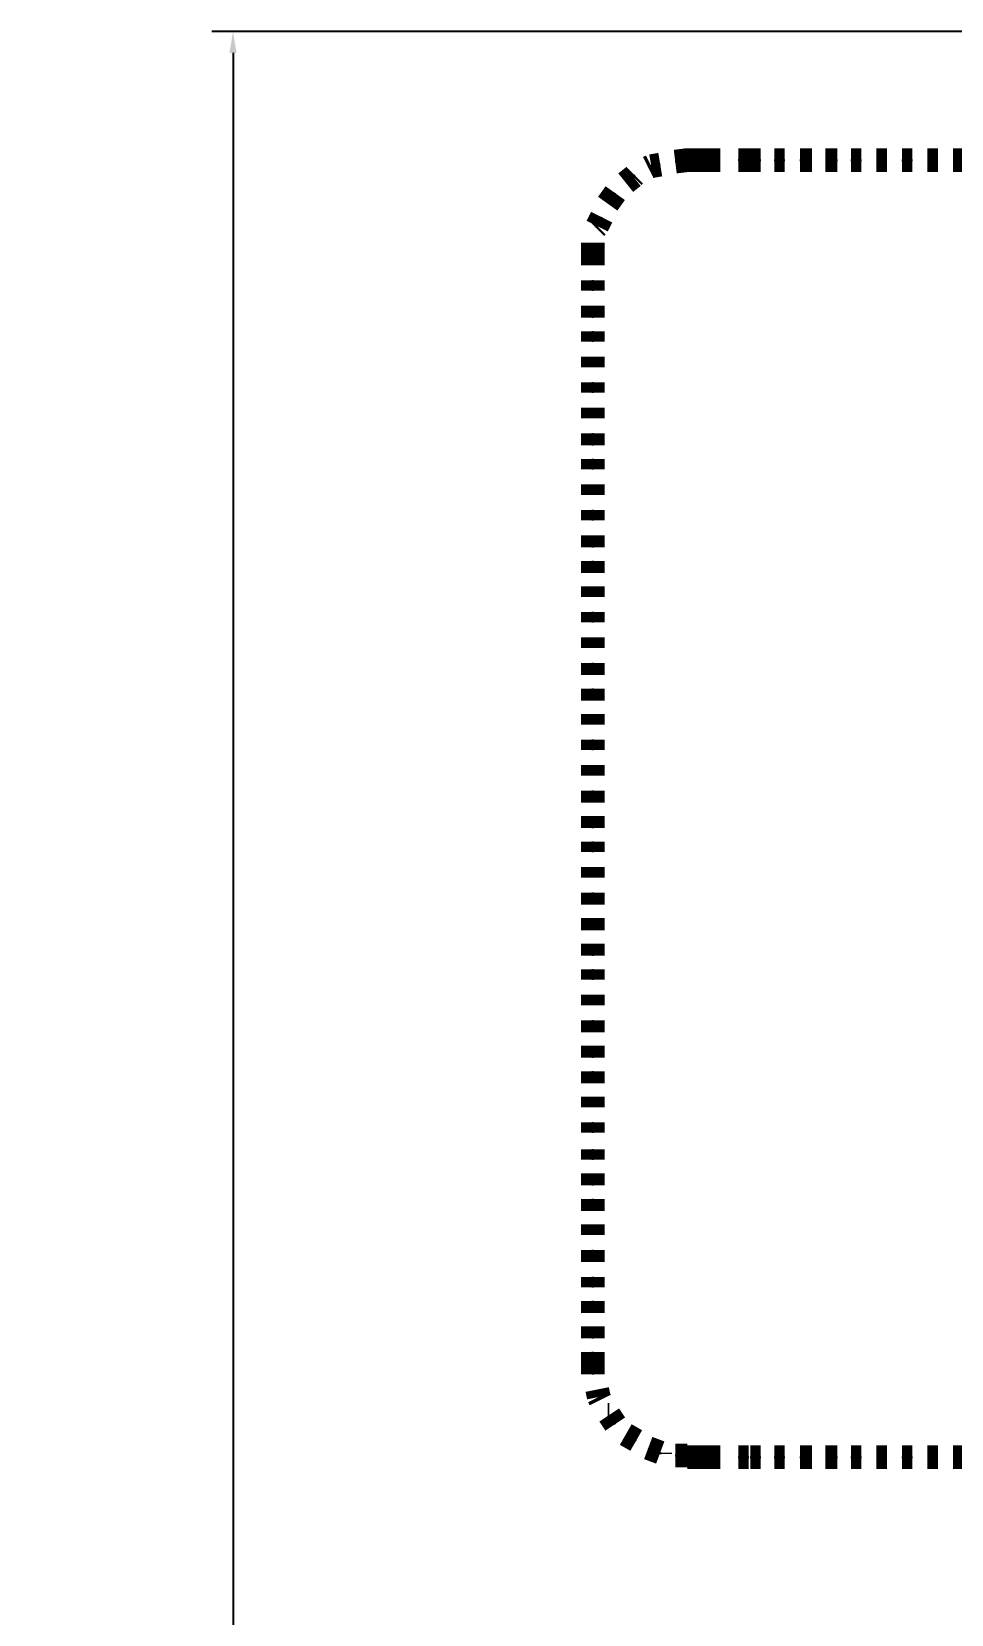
# Model space of a CAD drawing. Extents: x 30 to 161, y 31 to 111.
# Drawn here: x 30.19 to 37.97, y 92.82 to 106.21 of the extents above; entities that cross this region are included whole.
import ezdxf

# ---------------------------------------------------------------- set-up
doc = ezdxf.new("R2010")
doc.units = 0
doc.header["$MEASUREMENT"] = 0
doc.layers.get('0').update_dxf_attribs({"linetype": 'CONTINUOUS'})
doc.layers.get('Defpoints').update_dxf_attribs({"linetype": 'CONTINUOUS'})
doc.layers.add('ASSEMBLY_TOP', color=7, linetype='CONTINUOUS')
doc.layers.add('SILKSCREEN_TOP', color=7, linetype='CONTINUOUS')
doc.dimstyles.get("Standard").update_dxf_attribs({"dimtxt": 1, "dimasz": 0.18, "dimexe": 0.18, "dimexo": 0.0625, "dimgap": 0.09, "dimtad": 0, "dimtih": 1, "dimtoh": 1, "dimzin": 0, "dimdsep": 46, "dimtxsty": 'STANDARD', "dimcen": 0.09, "dimclrd": 3, "dimclre": 3, "dimclrt": 3, "dimadec": 0, "dimazin": 0, "dimtfac": 1, "dimtofl": 0, "dimtmove": 0, "dimatfit": 3, "dimfxl": 1, "dimtfillclr": 3, "dimtolj": 1, "dimtzin": 0, "dimarcsym": 0})

# ---------------------------------------------------------------- blocks, each defined once
blk = doc.blocks.new('*D9')
at = {"color": 3, "linetype": 'Continuous', "lineweight": -2, "transparency": 16777216}
for p, q in [((42.077, 106.21), (31.714, 106.21)), ((31.894, 106.03), (31.894, 69.15)), ((31.894, 31.089), (31.894, 67.97)), ((38.158, 30.909), (31.714, 30.909))]:
    blk.add_line(p, q, dxfattribs=at)
at = {"color": 3, "linetype": 'Continuous', "transparency": 16777216}
for points in [[(31.864, 106.03), (31.924, 106.03), (31.894, 106.21)], [(31.864, 31.089), (31.924, 31.089), (31.894, 30.909)]]:
    blk.add_solid(points, dxfattribs=at)
at = {"layer": 'Defpoints', "color": 0, "linetype": 'Continuous', "transparency": 16777216}
for p in [(42.139, 106.21), (31.894, 30.909), (38.221, 30.909)]:
    blk.add_point(p, dxfattribs=at)
at = {"color": 3, "linetype": 'Continuous', "transparency": 16777216, "insert": (31.894, 68.56), "char_height": 1, "attachment_point": 5}
blk.add_mtext('\\A1;75.30', dxfattribs=at)

msp = doc.modelspace()

# ---------------------------------------------------------------- linework, layer by layer
at = {"layer": 'ASSEMBLY_TOP'}
for points in [[(35.7378, 105.12298), (35.6362, 105.11028)], [(35.7759, 105.12298), (35.7124, 105.12298)], [(35.7378, 105.12298), (35.9283, 105.12298)], [(35.8775, 105.12298), (35.9791, 105.12298)], [(36.0172, 105.12298), (35.9283, 105.12298)], [(36.2712, 105.12298), (36.1696, 105.12298)], [(36.2712, 105.12298), (36.3601, 105.12298)], [(36.4744, 105.12298), (36.5633, 105.12298)], [(36.6903, 105.12298), (36.7919, 105.12298)], [(36.9062, 105.12298), (37.0078, 105.12298)], [(37.1221, 105.12298), (37.211, 105.12298)], [(37.338, 105.12298), (37.4269, 105.12298)], [(37.5539, 105.12298), (37.6428, 105.12298)], [(37.7698, 105.12298), (37.8587, 105.12298)], [(35.2933, 104.99598), (35.2806, 104.98328)], [(35.433, 105.07218), (35.4076, 105.05948)], [(35.5092, 105.08488), (35.433, 105.07218)], [(35.2806, 104.98328), (35.2171, 104.93248)], [(35.1282, 104.84358), (35.0647, 104.75468)], [(35.0139, 104.64038), (34.9758, 104.56418)], [(34.9758, 104.56418), (34.9631, 104.55148)], [(34.9377, 104.42448), (34.9377, 104.41178)], [(34.9377, 104.41178), (34.9377, 104.32288)], [(34.9377, 104.23398), (34.9377, 104.32288)], [(34.9377, 104.01808), (34.9377, 104.10698)], [(34.9377, 103.78948), (34.9377, 103.89108)], [(34.9377, 103.58628), (34.9377, 103.67518)], [(34.9377, 103.37038), (34.9377, 103.45928)], [(34.9377, 103.15448), (34.9377, 103.24338)], [(34.9377, 102.93858), (34.9377, 103.02748)], [(34.9377, 102.70998), (34.9377, 102.81158)], [(34.9377, 102.50678), (34.9377, 102.59568)], [(34.9377, 102.29088), (34.9377, 102.37978)], [(34.9377, 102.07498), (34.9377, 102.16388)], [(34.9377, 101.84638), (34.9377, 101.94798)], [(34.9377, 101.63048), (34.9377, 101.73208)], [(34.9377, 101.42728), (34.9377, 101.51618)], [(34.9377, 101.21138), (34.9377, 101.30028)], [(34.9377, 100.99548), (34.9377, 101.08438)], [(34.9377, 100.76688), (34.9377, 100.86848)], [(34.9377, 100.55098), (34.9377, 100.65258)], [(34.9377, 100.34778), (34.9377, 100.43668)], [(34.9377, 100.13188), (34.9377, 100.22078)], [(34.9377, 99.91598), (34.9377, 100.00488)], [(34.9377, 99.68738), (34.9377, 99.78898)], [(34.9377, 99.47148), (34.9377, 99.57308)], [(34.9377, 99.26828), (34.9377, 99.35718)], [(34.9377, 99.05238), (34.9377, 99.14128)], [(34.9377, 98.82378), (34.9377, 98.92538)], [(34.9377, 98.60788), (34.9377, 98.70948)], [(34.9377, 98.39198), (34.9377, 98.49358)], [(34.9377, 98.18878), (34.9377, 98.27768)], [(34.9377, 97.97288), (34.9377, 98.06178)], [(34.9377, 97.74428), (34.9377, 97.84588)], [(34.9377, 97.52838), (34.9377, 97.62998)], [(34.9377, 97.31248), (34.9377, 97.41408)], [(34.9377, 97.10928), (34.9377, 97.19818)], [(34.9377, 96.89338), (34.9377, 96.98228)], [(34.9377, 96.66478), (34.9377, 96.75368)], [(34.9377, 96.44888), (34.9377, 96.55048)], [(34.9377, 96.23298), (34.9377, 96.33458)], [(34.9377, 96.02978), (34.9377, 96.11868)], [(34.9377, 95.80118), (34.9377, 95.90278)], [(34.9377, 95.58528), (34.9377, 95.67418)], [(34.9377, 95.36938), (34.9377, 95.47098)], [(34.9377, 95.15348), (34.9377, 95.25508)], [(34.9377, 94.95028), (34.9377, 95.03918)], [(34.9377, 94.95028), (34.9377, 94.84868)], [(34.9758, 94.72168), (34.9885, 94.65818)], [(34.9885, 94.65818), (35.0012, 94.63278)], [(35.0647, 94.50578), (35.0774, 94.50578)], [(35.0774, 94.50578), (35.1282, 94.42958)], [(35.2171, 94.34068), (35.306, 94.28988)], [(35.4076, 94.22638), (35.5092, 94.18828)], [(35.5092, 94.18828), (35.5092, 94.17558)], [(35.6362, 94.16288), (35.6489, 94.16288)], [(35.6489, 94.16288), (35.7378, 94.16288)], [(35.9283, 94.15018), (35.7378, 94.15018)], [(35.8775, 94.15018), (35.9791, 94.15018)], [(35.9283, 94.15018), (36.0172, 94.15018)], [(36.1696, 94.15018), (36.2585, 94.15018)], [(36.2712, 94.15018), (36.3601, 94.15018)], [(36.4744, 94.15018), (36.5633, 94.15018)], [(36.6903, 94.15018), (36.7919, 94.15018)], [(36.9062, 94.15018), (37.0078, 94.15018)], [(37.1221, 94.15018), (37.211, 94.15018)], [(37.338, 94.15018), (37.4269, 94.15018)], [(37.5539, 94.15018), (37.6428, 94.15018)], [(37.7698, 94.15018), (37.8587, 94.15018)]]:
    msp.add_lwpolyline(points, dxfattribs=at)
at = {"layer": 'SILKSCREEN_TOP', "const_width": 0.20066}
for points in [[(35.433, 105.07218), (35.4076, 105.05948)], [(35.5092, 105.08488), (35.433, 105.07218)], [(35.7378, 105.12298), (35.6362, 105.11028)], [(35.7759, 105.12298), (35.7124, 105.12298)], [(35.7378, 105.12298), (35.9283, 105.12298)], [(35.8775, 105.12298), (35.9791, 105.12298)], [(36.0172, 105.12298), (35.9283, 105.12298)], [(36.2712, 105.12298), (36.1696, 105.12298)], [(36.2712, 105.12298), (36.3601, 105.12298)], [(36.4744, 105.12298), (36.5633, 105.12298)], [(36.6903, 105.12298), (36.7919, 105.12298)], [(36.9062, 105.12298), (37.0078, 105.12298)], [(37.1221, 105.12298), (37.211, 105.12298)], [(37.338, 105.12298), (37.4269, 105.12298)], [(37.5539, 105.12298), (37.6428, 105.12298)], [(37.7698, 105.12298), (37.8587, 105.12298)], [(37.9857, 105.12298), (38.0746, 105.12298)], [(35.2806, 104.98328), (35.2171, 104.93248)], [(35.2933, 104.99598), (35.2806, 104.98328)], [(35.1282, 104.84358), (35.0647, 104.75468)], [(35.0139, 104.64038), (34.9758, 104.56418)], [(34.9758, 104.56418), (34.9631, 104.55148)], [(34.9377, 104.42448), (34.9377, 104.41178)], [(34.9377, 104.41178), (34.9377, 104.32288)], [(34.9377, 104.23398), (34.9377, 104.32288)], [(34.9377, 104.01808), (34.9377, 104.10698)], [(34.9377, 103.78948), (34.9377, 103.89108)], [(34.9377, 103.58628), (34.9377, 103.67518)], [(34.9377, 103.37038), (34.9377, 103.45928)], [(34.9377, 103.15448), (34.9377, 103.24338)], [(34.9377, 102.93858), (34.9377, 103.02748)], [(34.9377, 102.70998), (34.9377, 102.81158)], [(34.9377, 102.50678), (34.9377, 102.59568)], [(34.9377, 102.29088), (34.9377, 102.37978)], [(34.9377, 102.07498), (34.9377, 102.16388)], [(34.9377, 101.84638), (34.9377, 101.94798)], [(34.9377, 101.63048), (34.9377, 101.73208)], [(34.9377, 101.42728), (34.9377, 101.51618)], [(34.9377, 101.21138), (34.9377, 101.30028)], [(34.9377, 100.99548), (34.9377, 101.08438)], [(34.9377, 100.76688), (34.9377, 100.86848)], [(34.9377, 100.55098), (34.9377, 100.65258)], [(34.9377, 100.34778), (34.9377, 100.43668)], [(34.9377, 100.13188), (34.9377, 100.22078)], [(34.9377, 99.91598), (34.9377, 100.00488)], [(34.9377, 99.68738), (34.9377, 99.78898)], [(34.9377, 99.47148), (34.9377, 99.57308)], [(34.9377, 99.26828), (34.9377, 99.35718)], [(34.9377, 99.05238), (34.9377, 99.14128)], [(34.9377, 98.82378), (34.9377, 98.92538)], [(34.9377, 98.60788), (34.9377, 98.70948)], [(34.9377, 98.39198), (34.9377, 98.49358)], [(34.9377, 98.18878), (34.9377, 98.27768)], [(34.9377, 97.97288), (34.9377, 98.06178)], [(34.9377, 97.74428), (34.9377, 97.84588)], [(34.9377, 97.52838), (34.9377, 97.62998)], [(34.9377, 97.31248), (34.9377, 97.41408)], [(34.9377, 97.10928), (34.9377, 97.19818)], [(34.9377, 96.89338), (34.9377, 96.98228)], [(34.9377, 96.66478), (34.9377, 96.75368)], [(34.9377, 96.44888), (34.9377, 96.55048)], [(34.9377, 96.23298), (34.9377, 96.33458)], [(34.9377, 96.02978), (34.9377, 96.11868)], [(34.9377, 95.80118), (34.9377, 95.90278)], [(34.9377, 95.58528), (34.9377, 95.67418)], [(34.9377, 95.36938), (34.9377, 95.47098)], [(34.9377, 95.15348), (34.9377, 95.25508)], [(34.9377, 94.95028), (34.9377, 95.03918)], [(34.9377, 94.95028), (34.9377, 94.84868)], [(34.9758, 94.72168), (34.9885, 94.65818)], [(34.9885, 94.65818), (35.0012, 94.63278)], [(35.0647, 94.50578), (35.0774, 94.50578)], [(35.0774, 94.50578), (35.1282, 94.42958)], [(35.2171, 94.34068), (35.306, 94.28988)], [(35.4076, 94.22638), (35.5092, 94.18828)], [(35.5092, 94.18828), (35.5092, 94.17558)], [(35.6362, 94.16288), (35.6489, 94.16288)], [(35.6489, 94.16288), (35.7378, 94.16288)], [(35.9283, 94.15018), (35.7378, 94.15018)], [(35.8775, 94.15018), (35.9791, 94.15018)], [(35.9283, 94.15018), (36.0172, 94.15018)], [(36.1696, 94.15018), (36.2585, 94.15018)], [(36.2712, 94.15018), (36.3601, 94.15018)], [(36.4744, 94.15018), (36.5633, 94.15018)], [(36.6903, 94.15018), (36.7919, 94.15018)], [(36.9062, 94.15018), (37.0078, 94.15018)], [(37.1221, 94.15018), (37.211, 94.15018)], [(37.338, 94.15018), (37.4269, 94.15018)], [(37.5539, 94.15018), (37.6428, 94.15018)], [(37.7698, 94.15018), (37.8587, 94.15018)], [(37.9857, 94.15018), (38.0746, 94.15018)]]:
    msp.add_lwpolyline(points, dxfattribs=at)

# ---------------------------------------------------------------- dimensions: what is measured, and where the dimension line sits
at = {"linetype": 'Continuous'}
dim = msp.add_linear_dim(base=(31.89398, 30.90926), p1=(42.1394, 106.2101), p2=(38.22076, 30.90926), angle=90, dimstyle='Standard', dxfattribs=at)
dim.commit()
dim.dimension.update_dxf_attribs({"geometry": '*D9', "text_midpoint": (31.89398, 68.55968)})

doc.saveas('drawing.dxf')
